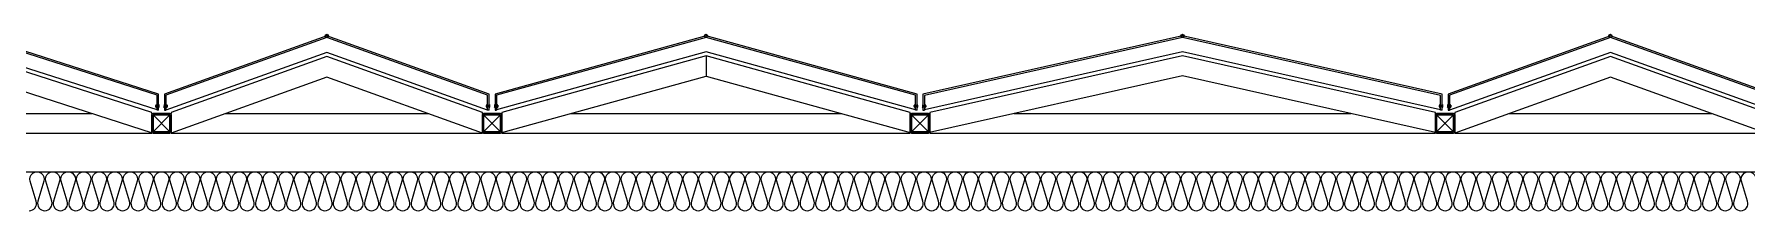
# Model space of a CAD drawing. Header units: millimetres. Extents: x -95754 to 177808, y 34455 to 150605.
# Drawn here: x 103727 to 108129, y 149005 to 149459 of the extents above; entities that cross this region are included whole.
import ezdxf

# ---------------------------------------------------------------- set-up
doc = ezdxf.new("R2010")
doc.units = ezdxf.units.MM
doc.header["$LTSCALE"] = 300
doc.linetypes.add('HID', pattern=[2.8, 1.8, -1])
for name, color, linetype in [('6FIN', 6, 'Continuous'), ('A-하지철물', 55, 'Continuous'), ('alucobond', 4, 'Continuous'), ('ISL', 251, 'Continuous'), ('mold', 4, 'Continuous'), ('SHEET', 6, 'Continuous')]:
    doc.layers.add(name, color=color, linetype=linetype)

# ---------------------------------------------------------------- blocks, each defined once
blk = doc.blocks.new('EX-950-1')
at = {"layer": '6FIN', "elevation": 0}
for points in [[(3.2, 204.1), (46.8, 204.1, 0.414214), (50, 207.3), (50, 250.9, 0.414214), (46.8, 254.1), (3.2, 254.1, 0.414214), (0, 250.9), (0, 207.3, 0.414214)], [(996.8, 204.1), (953.2, 204.1, -0.414214), (950, 207.3), (950, 250.9, -0.414214), (953.2, 254.1), (996.8, 254.1, -0.414214), (1000, 250.9), (1000, 207.3, -0.414214)]]:
    blk.add_lwpolyline(points, format="xyb", close=True, dxfattribs=at)
at = {"layer": 'A-하지철물'}
for p, q in [((950, 254.1), (50, 254.1)), ((796, 204.1), (204, 204.1))]:
    blk.add_line(p, q, dxfattribs=at)
at = {"layer": 'A-하지철물', "elevation": 0}
for points in [[(48.1, 254.1), (500, 109.1), (951.9, 254.1)], [(50, 204.1), (50, 201), (500, 56.6), (950, 201), (950, 204.1)]]:
    blk.add_lwpolyline(points, dxfattribs=at)
at = {"layer": 'A-하지철물'}
blk.add_circle((500, 4.1), 4.07, dxfattribs=at)
at = {"layer": 'alucobond', "color": 251, "linetype": 'HID', "ltscale": 10}
for p, q in [((30.2, 185.1), (41.5, 185.1)), ((31.5, 182.4), (31.5, 187.8)), ((31.5, 186.6), (39.5, 186.6)), ((31.5, 183.6), (39.5, 183.6)), ((32, 189.3), (32.5, 189.3)), ((32, 180.9), (32.5, 180.9)), ((32.5, 180.9), (32.5, 189.3)), ((38, 182.7), (38, 187.4)), ((39.5, 182.7), (39.5, 187.4)), ((969.8, 185.1), (958.5, 185.1)), ((960.5, 182.7), (960.5, 187.4)), ((968.5, 186.6), (960.5, 186.6)), ((968.5, 183.6), (960.5, 183.6)), ((962, 182.7), (962, 187.4)), ((967.5, 180.9), (967.5, 189.3)), ((968, 189.3), (967.5, 189.3)), ((968, 180.9), (967.5, 180.9)), ((968.5, 182.4), (968.5, 187.8))]:
    blk.add_line(p, q, dxfattribs=at)
at = {"layer": 'alucobond'}
for p, q in [((32.5, 195.1), (36.5, 195.1)), ((967.5, 195.1), (963.5, 195.1))]:
    blk.add_line(p, q, dxfattribs=at)
at = {"layer": 'alucobond', "color": 251, "linetype": 'HID', "ltscale": 10}
for points in [[(32, 189.3), (31.5, 187.8)], [(32, 180.9), (31.5, 182.4)], [(968, 189.3), (968.5, 187.8)], [(968, 180.9), (968.5, 182.4)]]:
    blk.add_lwpolyline(points, dxfattribs=at)
at = {"layer": 'alucobond', "elevation": 0}
for points in [[(32.5, 195.1), (32.5, 154.1), (500, 4.1), (967.5, 154.1), (967.5, 195.1)], [(36.5, 195.1), (36.5, 157), (500, 8.3), (963.5, 157), (963.5, 195.1)]]:
    blk.add_lwpolyline(points, dxfattribs=at)
at = {"layer": 'alucobond', "color": 251, "linetype": 'HID', "ltscale": 10, "elevation": 0}
blk.add_lwpolyline([(36.5, 194.8), (500, 46.1), (963.5, 194.8)], dxfattribs=at)
at = {"layer": 'alucobond', "color": 251, "linetype": 'HID', "ltscale": 10}
for points in [[(39.5, 186.6, -0.666667), (39.5, 183.6, -1.5)], [(960.5, 186.6, 0.666667), (960.5, 183.6, 1.5)]]:
    blk.add_lwpolyline(points, format="xyb", dxfattribs=at)
for centre, start, end in [((38.7, 187.4), 0, 180), ((38.7, 182.7), 180, 0), ((961.3, 187.4), 0, 180), ((961.3, 182.7), 180, 0)]:
    blk.add_arc(centre, 0.75, start, end, dxfattribs=at)
at = {"layer": 'mold', "color": 4}
for points in [[(25, 204.1), (25, 202.6)], [(975, 204.1), (975, 202.6)]]:
    blk.add_lwpolyline(points, dxfattribs=at)
at = {"layer": 'SHEET', "color": 8}
for p, q in [((46.8, 250.9), (3.2, 207.3)), ((3.2, 250.9), (46.8, 207.3)), ((953.2, 250.9), (996.8, 207.3)), ((996.8, 250.9), (953.2, 207.3))]:
    blk.add_line(p, q, dxfattribs=at)
at = {"layer": 'SHEET', "color": 8, "elevation": 0}
for points in [[(3.2, 207.3), (46.8, 207.3), (46.8, 250.9), (3.2, 250.9)], [(996.8, 207.3), (953.2, 207.3), (953.2, 250.9), (996.8, 250.9)]]:
    blk.add_lwpolyline(points, close=True, dxfattribs=at)
blk = doc.blocks.new('EX-850-1')
at = {"layer": '6FIN', "elevation": 0}
for points in [[(3.2, 204.1), (46.8, 204.1, 0.414214), (50, 207.3), (50, 250.9, 0.414214), (46.8, 254.1), (3.2, 254.1, 0.414214), (0, 250.9), (0, 207.3, 0.414214)], [(896.8, 204.1), (853.2, 204.1, -0.414214), (850, 207.3), (850, 250.9, -0.414214), (853.2, 254.1), (896.8, 254.1, -0.414214), (900, 250.9), (900, 207.3, -0.414214)]]:
    blk.add_lwpolyline(points, format="xyb", close=True, dxfattribs=at)
at = {"layer": 'A-하지철물'}
for p, q in [((850, 254.1), (50, 254.1)), ((710.9, 204.1), (189.1, 204.1))]:
    blk.add_line(p, q, dxfattribs=at)
at = {"layer": 'A-하지철물', "elevation": 0}
for points in [[(49.9, 254.1), (450, 110.3), (850.1, 254.1)], [(50, 204.1), (50, 200.9), (450, 57.2), (850, 200.9), (850, 204.1)]]:
    blk.add_lwpolyline(points, dxfattribs=at)
at = {"layer": 'A-하지철물'}
blk.add_circle((450, 4.1), 4.07, dxfattribs=at)
at = {"layer": 'alucobond', "color": 251, "linetype": 'HID', "ltscale": 10}
for p, q in [((30.2, 185.1), (41.5, 185.1)), ((31.5, 182.4), (31.5, 187.8)), ((31.5, 186.6), (39.5, 186.6)), ((31.5, 183.6), (39.5, 183.6)), ((32, 189.3), (32.5, 189.3)), ((32, 180.9), (32.5, 180.9)), ((32.5, 180.9), (32.5, 189.3)), ((38, 182.7), (38, 187.4)), ((39.5, 182.7), (39.5, 187.4)), ((869.8, 185.1), (858.5, 185.1)), ((860.5, 182.7), (860.5, 187.4)), ((868.5, 186.6), (860.5, 186.6)), ((868.5, 183.6), (860.5, 183.6)), ((862, 182.7), (862, 187.4)), ((867.5, 180.9), (867.5, 189.3)), ((868, 189.3), (867.5, 189.3)), ((868, 180.9), (867.5, 180.9)), ((868.5, 182.4), (868.5, 187.8))]:
    blk.add_line(p, q, dxfattribs=at)
at = {"layer": 'alucobond'}
for p, q in [((32.5, 195.1), (36.5, 195.1)), ((867.5, 195.1), (863.5, 195.1))]:
    blk.add_line(p, q, dxfattribs=at)
at = {"layer": 'alucobond', "color": 251, "linetype": 'HID', "ltscale": 10}
for points in [[(32, 189.3), (31.5, 187.8)], [(32, 180.9), (31.5, 182.4)], [(868, 189.3), (868.5, 187.8)], [(868, 180.9), (868.5, 182.4)]]:
    blk.add_lwpolyline(points, dxfattribs=at)
at = {"layer": 'alucobond', "elevation": 0}
for points in [[(32.5, 195.1), (32.5, 154.1), (450, 4.1), (867.5, 154.1), (867.5, 195.1)], [(36.5, 195.1), (36.5, 156.9), (450, 8.3), (863.5, 156.9), (863.5, 195.1)]]:
    blk.add_lwpolyline(points, dxfattribs=at)
at = {"layer": 'alucobond', "color": 251, "linetype": 'HID', "ltscale": 10, "elevation": 0}
blk.add_lwpolyline([(36.5, 195.1), (450, 46.6), (863.5, 195.1)], dxfattribs=at)
at = {"layer": 'alucobond', "color": 251, "linetype": 'HID', "ltscale": 10}
for points in [[(39.5, 186.6, -0.666667), (39.5, 183.6, -1.5)], [(860.5, 186.6, 0.666667), (860.5, 183.6, 1.5)]]:
    blk.add_lwpolyline(points, format="xyb", dxfattribs=at)
for centre, start, end in [((38.7, 187.4), 0, 180), ((38.7, 182.7), 180, 0), ((861.3, 187.4), 0, 180), ((861.3, 182.7), 180, 0)]:
    blk.add_arc(centre, 0.75, start, end, dxfattribs=at)
at = {"layer": 'mold', "color": 4}
for points in [[(25, 204.1), (25, 202.6)], [(875, 204.1), (875, 202.6)]]:
    blk.add_lwpolyline(points, dxfattribs=at)
at = {"layer": 'SHEET', "color": 8}
for p, q in [((46.8, 250.9), (3.2, 207.3)), ((3.2, 250.9), (46.8, 207.3)), ((853.2, 250.9), (896.8, 207.3)), ((896.8, 250.9), (853.2, 207.3))]:
    blk.add_line(p, q, dxfattribs=at)
at = {"layer": 'SHEET', "color": 8, "elevation": 0}
for points in [[(3.2, 207.3), (46.8, 207.3), (46.8, 250.9), (3.2, 250.9)], [(896.8, 207.3), (853.2, 207.3), (853.2, 250.9), (896.8, 250.9)]]:
    blk.add_lwpolyline(points, close=True, dxfattribs=at)
blk = doc.blocks.new('EX-1100')
at = {"layer": '6FIN', "elevation": 0}
for points in [[(3.2, 204.1), (46.8, 204.1, 0.414214), (50, 207.3), (50, 250.9, 0.414214), (46.8, 254.1), (3.2, 254.1, 0.414214), (0, 250.9), (0, 207.3, 0.414214)], [(1146.8, 204.1), (1103.2, 204.1, -0.414214), (1100, 207.3), (1100, 250.9, -0.414214), (1103.2, 254.1), (1146.8, 254.1, -0.414214), (1150, 250.9), (1150, 207.3, -0.414214)]]:
    blk.add_lwpolyline(points, format="xyb", close=True, dxfattribs=at)
at = {"layer": 'A-하지철물'}
for p, q in [((1100, 254.1), (50, 254.1)), ((923.1, 204.1), (226.9, 204.1)), ((575, 55.9), (575, 107.8))]:
    blk.add_line(p, q, dxfattribs=at)
at = {"layer": 'A-하지철물', "elevation": 0}
blk.add_lwpolyline([(1100, 201.1), (1100, 253), (575, 107.8), (50, 253), (50, 201.1), (575, 55.9)], close=True, dxfattribs=at)
at = {"layer": 'A-하지철물'}
blk.add_circle((575, 4.1), 4.07, dxfattribs=at)
at = {"layer": 'alucobond', "color": 251, "linetype": 'HID', "ltscale": 10}
for p, q in [((30.2, 185.1), (41.5, 185.1)), ((31.5, 182.4), (31.5, 187.8)), ((31.5, 186.6), (39.5, 186.6)), ((31.5, 183.6), (39.5, 183.6)), ((32, 189.3), (32.5, 189.3)), ((32, 180.9), (32.5, 180.9)), ((32.5, 180.9), (32.5, 189.3)), ((38, 182.7), (38, 187.4)), ((39.5, 182.7), (39.5, 187.4)), ((1119.8, 185.1), (1108.5, 185.1)), ((1110.5, 182.7), (1110.5, 187.4)), ((1118.5, 186.6), (1110.5, 186.6)), ((1118.5, 183.6), (1110.5, 183.6)), ((1112, 182.7), (1112, 187.4)), ((1117.5, 180.9), (1117.5, 189.3)), ((1118, 189.3), (1117.5, 189.3)), ((1118, 180.9), (1117.5, 180.9)), ((1118.5, 182.4), (1118.5, 187.8))]:
    blk.add_line(p, q, dxfattribs=at)
at = {"layer": 'alucobond'}
for p, q in [((32.5, 195.1), (36.5, 195.1)), ((1117.5, 195.1), (1113.5, 195.1))]:
    blk.add_line(p, q, dxfattribs=at)
at = {"layer": 'alucobond', "color": 251, "linetype": 'HID', "ltscale": 10, "elevation": 0}
for points in [[(32, 189.3), (31.5, 187.8)], [(32, 180.9), (31.5, 182.4)], [(36.5, 194.5), (575, 45.6), (1113.5, 194.5)], [(1118, 189.3), (1118.5, 187.8)], [(1118, 180.9), (1118.5, 182.4)]]:
    blk.add_lwpolyline(points, dxfattribs=at)
at = {"layer": 'alucobond', "elevation": 0}
for points in [[(32.5, 195.1), (32.5, 154.1), (575, 4.1), (1117.5, 154.1), (1117.5, 195.1)], [(36.5, 195.1), (36.5, 157.1), (575, 8.2), (1113.5, 157.1), (1113.5, 195.1)], [(1113.5, 195.1), (1113.5, 157.2)]]:
    blk.add_lwpolyline(points, dxfattribs=at)
at = {"layer": 'alucobond', "color": 251, "linetype": 'HID', "ltscale": 10, "elevation": 0}
for points in [[(39.5, 186.6, -0.666667), (39.5, 183.6, -1.5)], [(1110.5, 186.6, 0.666667), (1110.5, 183.6, 1.5)]]:
    blk.add_lwpolyline(points, format="xyb", dxfattribs=at)
at = {"layer": 'alucobond', "color": 251, "linetype": 'HID', "ltscale": 10}
for centre, start, end in [((38.7, 187.4), 0, 180), ((38.7, 182.7), 180, 0), ((1111.3, 187.4), 0, 180), ((1111.3, 182.7), 180, 0)]:
    blk.add_arc(centre, 0.75, start, end, dxfattribs=at)
at = {"layer": 'mold', "color": 4, "elevation": 0}
for points in [[(25, 204.1), (25, 202.6)], [(1125, 204.1), (1125, 202.6)]]:
    blk.add_lwpolyline(points, dxfattribs=at)
at = {"layer": 'SHEET', "color": 8}
for p, q in [((46.8, 250.9), (3.2, 207.3)), ((3.2, 250.9), (46.8, 207.3)), ((1103.2, 250.9), (1146.8, 207.3)), ((1146.8, 250.9), (1103.2, 207.3))]:
    blk.add_line(p, q, dxfattribs=at)
at = {"layer": 'SHEET', "color": 8, "elevation": 0}
for points in [[(3.2, 207.3), (46.8, 207.3), (46.8, 250.9), (3.2, 250.9)], [(1146.8, 207.3), (1103.2, 207.3), (1103.2, 250.9), (1146.8, 250.9)]]:
    blk.add_lwpolyline(points, close=True, dxfattribs=at)
blk = doc.blocks.new('EX-1350')
at = {"layer": '6FIN', "elevation": 0}
for points in [[(3.2, 204.1), (46.8, 204.1, 0.414214), (50, 207.3), (50, 250.9, 0.414214), (46.8, 254.1), (3.2, 254.1, 0.414214), (0, 250.9), (0, 207.3, 0.414214)], [(1396.8, 204.1), (1353.2, 204.1, -0.414214), (1350, 207.3), (1350, 250.9, -0.414214), (1353.2, 254.1), (1396.8, 254.1, -0.414214), (1400, 250.9), (1400, 207.3, -0.414214)]]:
    blk.add_lwpolyline(points, format="xyb", close=True, dxfattribs=at)
at = {"layer": 'A-하지철물'}
for p, q in [((1350, 254.1), (50, 254.1)), ((1133.9, 204.1), (266.1, 204.1))]:
    blk.add_line(p, q, dxfattribs=at)
at = {"layer": 'A-하지철물', "elevation": 0}
for points in [[(49.7, 252.7), (700, 106.6), (1350.3, 252.7)], [(50, 254.1), (50, 201.4), (700, 55.3), (1350, 201.4), (1350, 254.1)]]:
    blk.add_lwpolyline(points, dxfattribs=at)
at = {"layer": 'A-하지철물'}
blk.add_circle((700, 4.1), 4.07, dxfattribs=at)
at = {"layer": 'alucobond', "color": 251, "linetype": 'HID', "ltscale": 10}
for p, q in [((30.2, 185.1), (41.5, 185.1)), ((31.5, 182.4), (31.5, 187.8)), ((31.5, 186.6), (39.5, 186.6)), ((31.5, 183.6), (39.5, 183.6)), ((32, 189.3), (32.5, 189.3)), ((32, 180.9), (32.5, 180.9)), ((32.5, 180.9), (32.5, 189.3)), ((38, 182.7), (38, 187.4)), ((39.5, 182.7), (39.5, 187.4)), ((1369.8, 185.1), (1358.5, 185.1)), ((1360.5, 182.7), (1360.5, 187.4)), ((1368.5, 186.6), (1360.5, 186.6)), ((1368.5, 183.6), (1360.5, 183.6)), ((1362, 182.7), (1362, 187.4)), ((1367.5, 180.9), (1367.5, 189.3)), ((1368, 189.3), (1367.5, 189.3)), ((1368, 180.9), (1367.5, 180.9)), ((1368.5, 182.4), (1368.5, 187.8))]:
    blk.add_line(p, q, dxfattribs=at)
at = {"layer": 'alucobond'}
for p, q in [((32.5, 195.1), (36.5, 195.1)), ((1367.5, 195.1), (1363.5, 195.1))]:
    blk.add_line(p, q, dxfattribs=at)
at = {"layer": 'alucobond', "color": 251, "linetype": 'HID', "ltscale": 10, "elevation": 0}
for points in [[(32, 189.3), (31.5, 187.8)], [(32, 180.9), (31.5, 182.4)], [(36.5, 194.2), (700, 45.1), (1363.5, 194.2)], [(1368, 189.3), (1368.5, 187.8)], [(1368, 180.9), (1368.5, 182.4)]]:
    blk.add_lwpolyline(points, dxfattribs=at)
at = {"layer": 'alucobond', "elevation": 0}
for points in [[(32.5, 195.1), (32.5, 154.1), (700, 4.1), (1367.5, 154.1), (1367.5, 195.1)], [(36.5, 195.1), (36.5, 157.3), (700, 8.2), (1363.5, 157.3), (1363.5, 195.1)]]:
    blk.add_lwpolyline(points, dxfattribs=at)
at = {"layer": 'alucobond', "color": 251, "linetype": 'HID', "ltscale": 10, "elevation": 0}
for points in [[(39.5, 186.6, -0.666667), (39.5, 183.6, -1.5)], [(1360.5, 186.6, 0.666667), (1360.5, 183.6, 1.5)]]:
    blk.add_lwpolyline(points, format="xyb", dxfattribs=at)
at = {"layer": 'alucobond', "color": 251, "linetype": 'HID', "ltscale": 10}
for centre, start, end in [((38.7, 187.4), 0, 180), ((38.7, 182.7), 180, 0), ((1361.3, 187.4), 0, 180), ((1361.3, 182.7), 180, 0)]:
    blk.add_arc(centre, 0.75, start, end, dxfattribs=at)
at = {"layer": 'mold', "color": 4, "elevation": 0}
for points in [[(25, 204.1), (25, 202.6)], [(1375, 204.1), (1375, 202.6)]]:
    blk.add_lwpolyline(points, dxfattribs=at)
at = {"layer": 'SHEET', "color": 8}
for p, q in [((46.8, 250.9), (3.2, 207.3)), ((3.2, 250.9), (46.8, 207.3)), ((1353.2, 250.9), (1396.8, 207.3)), ((1396.8, 250.9), (1353.2, 207.3))]:
    blk.add_line(p, q, dxfattribs=at)
at = {"layer": 'SHEET', "color": 8, "elevation": 0}
for points in [[(3.2, 207.3), (46.8, 207.3), (46.8, 250.9), (3.2, 250.9)], [(1396.8, 207.3), (1353.2, 207.3), (1353.2, 250.9), (1396.8, 250.9)]]:
    blk.add_lwpolyline(points, close=True, dxfattribs=at)

msp = doc.modelspace()

# ---------------------------------------------------------------- linework, layer by layer
at = {"layer": 'ISL', "elevation": 0}
msp.add_lwpolyline([(101753.6, 149105), (168578.6, 149105)], dxfattribs=at)
msp.add_lwpolyline([(103713.7, 149005, 0.509267), (103731.3, 149029.3), (103716, 149080.8, -1.372593), (103751.3, 149080.8), (103736, 149029.3, 0.509267), (103753.7, 149005, 0.509267), (103771.3, 149029.3), (103756, 149080.8, -1.372593), (103791.3, 149080.8), (103776, 149029.3, 0.509267), (103793.7, 149005, 0.509267), (103811.3, 149029.3), (103796, 149080.8, -1.372593), (103831.3, 149080.8), (103816, 149029.3, 0.509267), (103833.7, 149005, 0.509267), (103851.3, 149029.3), (103836, 149080.8, -1.372593), (103871.3, 149080.8), (103856, 149029.3, 0.509267), (103873.7, 149005, 0.509267), (103891.3, 149029.3), (103876, 149080.8, -1.372593), (103911.3, 149080.8), (103896, 149029.3, 0.509267), (103913.7, 149005, 0.509267), (103931.3, 149029.3), (103916, 149080.8, -1.372593), (103951.3, 149080.8), (103936, 149029.3, 0.509267), (103953.7, 149005, 0.509267), (103971.3, 149029.3), (103956, 149080.8, -1.372593), (103991.3, 149080.8), (103976, 149029.3, 0.509267), (103993.7, 149005, 0.509267), (104011.3, 149029.3), (103996, 149080.8, -1.372593), (104031.3, 149080.8), (104016, 149029.3, 0.509267), (104033.7, 149005, 0.509267), (104051.3, 149029.3), (104036, 149080.8, -1.372593), (104071.3, 149080.8), (104056, 149029.3, 0.509267), (104073.7, 149005, 0.509267), (104091.3, 149029.3), (104076, 149080.8, -1.372593), (104111.3, 149080.8), (104096, 149029.3, 0.509267), (104113.7, 149005, 0.509267), (104131.3, 149029.3), (104116, 149080.8, -1.372593), (104151.3, 149080.8), (104136, 149029.3, 0.509267), (104153.7, 149005, 0.509267), (104171.3, 149029.3), (104156, 149080.8, -1.372593), (104191.3, 149080.8), (104176, 149029.3, 0.509267), (104193.7, 149005, 0.509267), (104211.3, 149029.3), (104196, 149080.8, -1.372593), (104231.3, 149080.8), (104216, 149029.3, 0.509267), (104233.7, 149005, 0.509267), (104251.3, 149029.3), (104236, 149080.8, -1.372593), (104271.3, 149080.8), (104256, 149029.3, 0.509267), (104273.7, 149005, 0.509267), (104291.3, 149029.3), (104276, 149080.8, -1.372593), (104311.3, 149080.8), (104296, 149029.3, 0.509267), (104313.7, 149005, 0.509267), (104331.3, 149029.3), (104316, 149080.8, -1.372593), (104351.3, 149080.8), (104336, 149029.3, 0.509267), (104353.7, 149005, 0.509267), (104371.3, 149029.3), (104356, 149080.8, -1.372593), (104391.3, 149080.8), (104376, 149029.3, 0.509267), (104393.7, 149005, 0.509267), (104411.3, 149029.3), (104396, 149080.8, -1.372593), (104431.3, 149080.8), (104416, 149029.3, 0.509267), (104433.7, 149005, 0.509267), (104451.3, 149029.3), (104436, 149080.8, -1.372593), (104471.3, 149080.8), (104456, 149029.3, 0.509267), (104473.7, 149005, 0.509267), (104491.3, 149029.3), (104476, 149080.8, -1.372593), (104511.3, 149080.8), (104496, 149029.3, 0.509267), (104513.7, 149005, 0.509267), (104531.3, 149029.3), (104516, 149080.8, -1.372593), (104551.3, 149080.8), (104536, 149029.3, 0.509267), (104553.7, 149005, 0.509267), (104571.3, 149029.3), (104556, 149080.8, -1.372593), (104591.3, 149080.8), (104576, 149029.3, 0.509267), (104593.7, 149005, 0.509267), (104611.3, 149029.3), (104596, 149080.8, -1.372593), (104631.3, 149080.8), (104616, 149029.3, 0.509267), (104633.7, 149005, 0.509267), (104651.3, 149029.3), (104636, 149080.8, -1.372593), (104671.3, 149080.8), (104656, 149029.3, 0.509267), (104673.7, 149005, 0.509267), (104691.3, 149029.3), (104676, 149080.8, -1.372593), (104711.3, 149080.8), (104696, 149029.3, 0.509267), (104713.7, 149005, 0.509267), (104731.3, 149029.3), (104716, 149080.8, -1.372593), (104751.3, 149080.8), (104736, 149029.3, 0.509267), (104753.7, 149005, 0.509267), (104771.3, 149029.3), (104756, 149080.8, -1.372593), (104791.3, 149080.8), (104776, 149029.3, 0.509267), (104793.7, 149005, 0.509267), (104811.3, 149029.3), (104796, 149080.8, -1.372593), (104831.3, 149080.8), (104816, 149029.3, 0.509267), (104833.7, 149005, 0.509267), (104851.3, 149029.3), (104836, 149080.8, -1.372593), (104871.3, 149080.8), (104856, 149029.3, 0.509267), (104873.7, 149005, 0.509267), (104891.3, 149029.3), (104876, 149080.8, -1.372593), (104911.3, 149080.8), (104896, 149029.3, 0.509267), (104913.7, 149005, 0.509267), (104931.3, 149029.3), (104916, 149080.8, -1.372593), (104951.3, 149080.8), (104936, 149029.3, 0.509267), (104953.7, 149005, 0.509267), (104971.3, 149029.3), (104956, 149080.8, -1.372593), (104991.3, 149080.8), (104976, 149029.3, 0.509267), (104993.7, 149005, 0.509267), (105011.3, 149029.3), (104996, 149080.8, -1.372593), (105031.3, 149080.8), (105016, 149029.3, 0.509267), (105033.7, 149005, 0.509267), (105051.3, 149029.3), (105036, 149080.8, -1.372593), (105071.3, 149080.8), (105056, 149029.3, 0.509267), (105073.7, 149005, 0.509267), (105091.3, 149029.3), (105076, 149080.8, -1.372593), (105111.3, 149080.8), (105096, 149029.3, 0.509267), (105113.7, 149005, 0.509267), (105131.3, 149029.3), (105116, 149080.8, -1.372593), (105151.3, 149080.8), (105136, 149029.3, 0.509267), (105153.7, 149005, 0.509267), (105171.3, 149029.3), (105156, 149080.8, -1.372593), (105191.3, 149080.8), (105176, 149029.3, 0.509267), (105193.7, 149005, 0.509267), (105211.3, 149029.3), (105196, 149080.8, -1.372593), (105231.3, 149080.8), (105216, 149029.3, 0.509267), (105233.7, 149005, 0.509267), (105251.3, 149029.3), (105236, 149080.8, -1.372593), (105271.3, 149080.8), (105256, 149029.3, 0.509267), (105273.7, 149005, 0.509267), (105291.3, 149029.3), (105276, 149080.8, -1.372593), (105311.3, 149080.8), (105296, 149029.3, 0.509267), (105313.7, 149005, 0.509267), (105331.3, 149029.3), (105316, 149080.8, -1.372593), (105351.3, 149080.8), (105336, 149029.3, 0.509267), (105353.7, 149005, 0.509267), (105371.3, 149029.3), (105356, 149080.8, -1.372593), (105391.3, 149080.8), (105376, 149029.3, 0.509267), (105393.7, 149005, 0.509267), (105411.3, 149029.3), (105396, 149080.8, -1.372593), (105431.3, 149080.8), (105416, 149029.3, 0.509267), (105433.7, 149005, 0.509267), (105451.3, 149029.3), (105436, 149080.8, -1.372593), (105471.3, 149080.8), (105456, 149029.3, 0.509267), (105473.7, 149005, 0.509267), (105491.3, 149029.3), (105476, 149080.8, -1.372593), (105511.3, 149080.8), (105496, 149029.3, 0.509267), (105513.7, 149005, 0.509267), (105531.3, 149029.3), (105516, 149080.8, -1.372593), (105551.3, 149080.8), (105536, 149029.3, 0.509267), (105553.7, 149005, 0.509267), (105571.3, 149029.3), (105556, 149080.8, -1.372593), (105591.3, 149080.8), (105576, 149029.3, 0.509267), (105593.7, 149005, 0.509267), (105611.3, 149029.3), (105596, 149080.8, -1.372593), (105631.3, 149080.8), (105616, 149029.3, 0.509267), (105633.7, 149005, 0.509267), (105651.3, 149029.3), (105636, 149080.8, -1.372593), (105671.3, 149080.8), (105656, 149029.3, 0.509267), (105673.7, 149005, 0.509267), (105691.3, 149029.3), (105676, 149080.8, -1.372593), (105711.3, 149080.8), (105696, 149029.3, 0.509267), (105713.7, 149005, 0.509267), (105731.3, 149029.3), (105716, 149080.8, -1.372593), (105751.3, 149080.8), (105736, 149029.3, 0.509267), (105753.7, 149005, 0.509267), (105771.3, 149029.3), (105756, 149080.8, -1.372593), (105791.3, 149080.8), (105776, 149029.3, 0.509267), (105793.7, 149005, 0.509267), (105811.3, 149029.3), (105796, 149080.8, -1.372593), (105831.3, 149080.8), (105816, 149029.3, 0.509267), (105833.7, 149005, 0.509267), (105851.3, 149029.3), (105836, 149080.8, -1.372593), (105871.3, 149080.8), (105856, 149029.3, 0.509267), (105873.7, 149005, 0.509267), (105891.3, 149029.3), (105876, 149080.8, -1.372593), (105911.3, 149080.8), (105896, 149029.3, 0.509267), (105913.7, 149005, 0.509267), (105931.3, 149029.3), (105916, 149080.8, -1.372593), (105951.3, 149080.8), (105936, 149029.3, 0.509267), (105953.7, 149005, 0.509267), (105971.3, 149029.3), (105956, 149080.8, -1.372593), (105991.3, 149080.8), (105976, 149029.3, 0.509267), (105993.7, 149005, 0.509267), (106011.3, 149029.3), (105996, 149080.8, -1.372593), (106031.3, 149080.8), (106016, 149029.3, 0.509267), (106033.7, 149005, 0.509267), (106051.3, 149029.3), (106036, 149080.8, -1.372593), (106071.3, 149080.8), (106056, 149029.3, 0.509267), (106073.7, 149005, 0.509267), (106091.3, 149029.3), (106076, 149080.8, -1.372593), (106111.3, 149080.8), (106096, 149029.3, 0.509267), (106113.7, 149005, 0.509267), (106131.3, 149029.3), (106116, 149080.8, -1.372593), (106151.3, 149080.8), (106136, 149029.3, 0.509267), (106153.7, 149005, 0.509267), (106171.3, 149029.3), (106156, 149080.8, -1.372593), (106191.3, 149080.8), (106176, 149029.3, 0.509267), (106193.7, 149005, 0.509267), (106211.3, 149029.3), (106196, 149080.8, -1.372593), (106231.3, 149080.8), (106216, 149029.3, 0.509267), (106233.7, 149005, 0.509267), (106251.3, 149029.3), (106236, 149080.8, -1.372593), (106271.3, 149080.8), (106256, 149029.3, 0.509267), (106273.7, 149005, 0.509267), (106291.3, 149029.3), (106276, 149080.8, -1.372593), (106311.3, 149080.8), (106296, 149029.3, 0.509267), (106313.7, 149005, 0.509267), (106331.3, 149029.3), (106316, 149080.8, -1.372593), (106351.3, 149080.8), (106336, 149029.3, 0.509267), (106353.7, 149005, 0.509267), (106371.3, 149029.3), (106356, 149080.8, -1.372593), (106391.3, 149080.8), (106376, 149029.3, 0.509267), (106393.7, 149005, 0.509267), (106411.3, 149029.3), (106396, 149080.8, -1.372593), (106431.3, 149080.8), (106416, 149029.3, 0.509267), (106433.7, 149005, 0.509267), (106451.3, 149029.3), (106436, 149080.8, -1.372593), (106471.3, 149080.8), (106456, 149029.3, 0.509267), (106473.7, 149005, 0.509267), (106491.3, 149029.3), (106476, 149080.8, -1.372593), (106511.3, 149080.8), (106496, 149029.3, 0.509267), (106513.7, 149005, 0.509267), (106531.3, 149029.3), (106516, 149080.8, -1.372593), (106551.3, 149080.8), (106536, 149029.3, 0.509267), (106553.7, 149005, 0.509267), (106571.3, 149029.3), (106556, 149080.8, -1.372593), (106591.3, 149080.8), (106576, 149029.3, 0.509267), (106593.7, 149005, 0.509267), (106611.3, 149029.3), (106596, 149080.8, -1.372593), (106631.3, 149080.8), (106616, 149029.3, 0.509267), (106633.7, 149005, 0.509267), (106651.3, 149029.3), (106636, 149080.8, -1.372593), (106671.3, 149080.8), (106656, 149029.3, 0.509267), (106673.7, 149005, 0.509267), (106691.3, 149029.3), (106676, 149080.8, -1.372593), (106711.3, 149080.8), (106696, 149029.3, 0.509267), (106713.7, 149005, 0.509267), (106731.3, 149029.3), (106716, 149080.8, -1.372593), (106751.3, 149080.8), (106736, 149029.3, 0.509267), (106753.7, 149005, 0.509267), (106771.3, 149029.3), (106756, 149080.8, -1.372593), (106791.3, 149080.8), (106776, 149029.3, 0.509267), (106793.7, 149005, 0.509267), (106811.3, 149029.3), (106796, 149080.8, -1.372593), (106831.3, 149080.8), (106816, 149029.3, 0.509267), (106833.7, 149005, 0.509267), (106851.3, 149029.3), (106836, 149080.8, -1.372593), (106871.3, 149080.8), (106856, 149029.3, 0.509267), (106873.7, 149005, 0.509267), (106891.3, 149029.3), (106876, 149080.8, -1.372593), (106911.3, 149080.8), (106896, 149029.3, 0.509267), (106913.7, 149005, 0.509267), (106931.3, 149029.3), (106916, 149080.8, -1.372593), (106951.3, 149080.8), (106936, 149029.3, 0.509267), (106953.7, 149005, 0.509267), (106971.3, 149029.3), (106956, 149080.8, -1.372593), (106991.3, 149080.8), (106976, 149029.3, 0.509267), (106993.7, 149005, 0.509267), (107011.3, 149029.3), (106996, 149080.8, -1.372593), (107031.3, 149080.8), (107016, 149029.3, 0.509267), (107033.7, 149005, 0.509267), (107051.3, 149029.3), (107036, 149080.8, -1.372593), (107071.3, 149080.8), (107056, 149029.3, 0.509267), (107073.7, 149005, 0.509267), (107091.3, 149029.3), (107076, 149080.8, -1.372593), (107111.3, 149080.8), (107096, 149029.3, 0.509267), (107113.7, 149005, 0.509267), (107131.3, 149029.3), (107116, 149080.8, -1.372593), (107151.3, 149080.8), (107136, 149029.3, 0.509267), (107153.7, 149005, 0.509267), (107171.3, 149029.3), (107156, 149080.8, -1.372593), (107191.3, 149080.8), (107176, 149029.3, 0.509267), (107193.7, 149005, 0.509267), (107211.3, 149029.3), (107196, 149080.8, -1.372593), (107231.3, 149080.8), (107216, 149029.3, 0.509267), (107233.7, 149005, 0.509267), (107251.3, 149029.3), (107236, 149080.8, -1.372593), (107271.3, 149080.8), (107256, 149029.3, 0.509267), (107273.7, 149005, 0.509267), (107291.3, 149029.3), (107276, 149080.8, -1.372593), (107311.3, 149080.8), (107296, 149029.3, 0.509267), (107313.7, 149005, 0.509267), (107331.3, 149029.3), (107316, 149080.8, -1.372593), (107351.3, 149080.8), (107336, 149029.3, 0.509267), (107353.7, 149005, 0.509267), (107371.3, 149029.3), (107356, 149080.8, -1.372593), (107391.3, 149080.8), (107376, 149029.3, 0.509267), (107393.7, 149005, 0.509267), (107411.3, 149029.3), (107396, 149080.8, -1.372593), (107431.3, 149080.8), (107416, 149029.3, 0.509267), (107433.7, 149005, 0.509267), (107451.3, 149029.3), (107436, 149080.8, -1.372593), (107471.3, 149080.8), (107456, 149029.3, 0.509267), (107473.7, 149005, 0.509267), (107491.3, 149029.3), (107476, 149080.8, -1.372593), (107511.3, 149080.8), (107496, 149029.3, 0.509267), (107513.7, 149005, 0.509267), (107531.4, 149029.3), (107516, 149080.8, -1.372593), (107551.4, 149080.8), (107536, 149029.3, 0.509267), (107553.7, 149005, 0.509267), (107571.4, 149029.3), (107556, 149080.8, -1.372593), (107591.4, 149080.8), (107576, 149029.3, 0.509267), (107593.7, 149005, 0.509267), (107611.4, 149029.3), (107596, 149080.8, -1.372593), (107631.4, 149080.8), (107616, 149029.3, 0.509267), (107633.7, 149005, 0.509267), (107651.4, 149029.3), (107636, 149080.8, -1.372593), (107671.4, 149080.8), (107656, 149029.3, 0.509267), (107673.7, 149005, 0.509267), (107691.4, 149029.3), (107676, 149080.8, -1.372593), (107711.4, 149080.8), (107696, 149029.3, 0.509267), (107713.7, 149005, 0.509267), (107731.4, 149029.3), (107716, 149080.8, -1.372593), (107751.4, 149080.8), (107736, 149029.3, 0.509267), (107753.7, 149005, 0.509267), (107771.4, 149029.3), (107756, 149080.8, -1.372593), (107791.4, 149080.8), (107776, 149029.3, 0.509267), (107793.7, 149005, 0.509267), (107811.4, 149029.3), (107796, 149080.8, -1.372593), (107831.4, 149080.8), (107816, 149029.3, 0.509267), (107833.7, 149005, 0.509267), (107851.4, 149029.3), (107836, 149080.8, -1.372593), (107871.4, 149080.8), (107856, 149029.3, 0.509267), (107873.7, 149005, 0.509267), (107891.4, 149029.3), (107876, 149080.8, -1.372593), (107911.4, 149080.8), (107896, 149029.3, 0.509267), (107913.7, 149005, 0.509267), (107931.4, 149029.3), (107916, 149080.8, -1.372593), (107951.4, 149080.8), (107936, 149029.3, 0.509267), (107953.7, 149005, 0.509267), (107971.4, 149029.3), (107956, 149080.8, -1.372593), (107991.4, 149080.8), (107976, 149029.3, 0.509267), (107993.7, 149005, 0.509267), (108011.4, 149029.3), (107996, 149080.8, -1.372593), (108031.4, 149080.8), (108016, 149029.3, 0.509267), (108033.7, 149005, 0.509267), (108051.4, 149029.3), (108036, 149080.8, -1.372593), (108071.4, 149080.8), (108056, 149029.3, 0.509267), (108073.7, 149005, 0.509267), (108091.4, 149029.3), (108076, 149080.8, -1.372593), (108111.4, 149080.8), (108096, 149029.3, 0.509267), (108113.7, 149005, 0.509267), (108131.4, 149029.3), (108116, 149080.8, -1.372593), (108151.4, 149080.8)], format="xyb", dxfattribs=at)

# ---------------------------------------------------------------- block references
at = {"layer": 'A-하지철물', "rotation": 180}
for name, p in [('EX-950-1', (104078.6, 149459.1)), ('EX-850-1', (104928.6, 149459.1)), ('EX-1100', (106028.6, 149459.1)), ('EX-1350', (107378.6, 149459.1)), ('EX-850-1', (108228.6, 149459.1))]:
    msp.add_blockref(name, p, dxfattribs=at)

doc.saveas('drawing.dxf')
